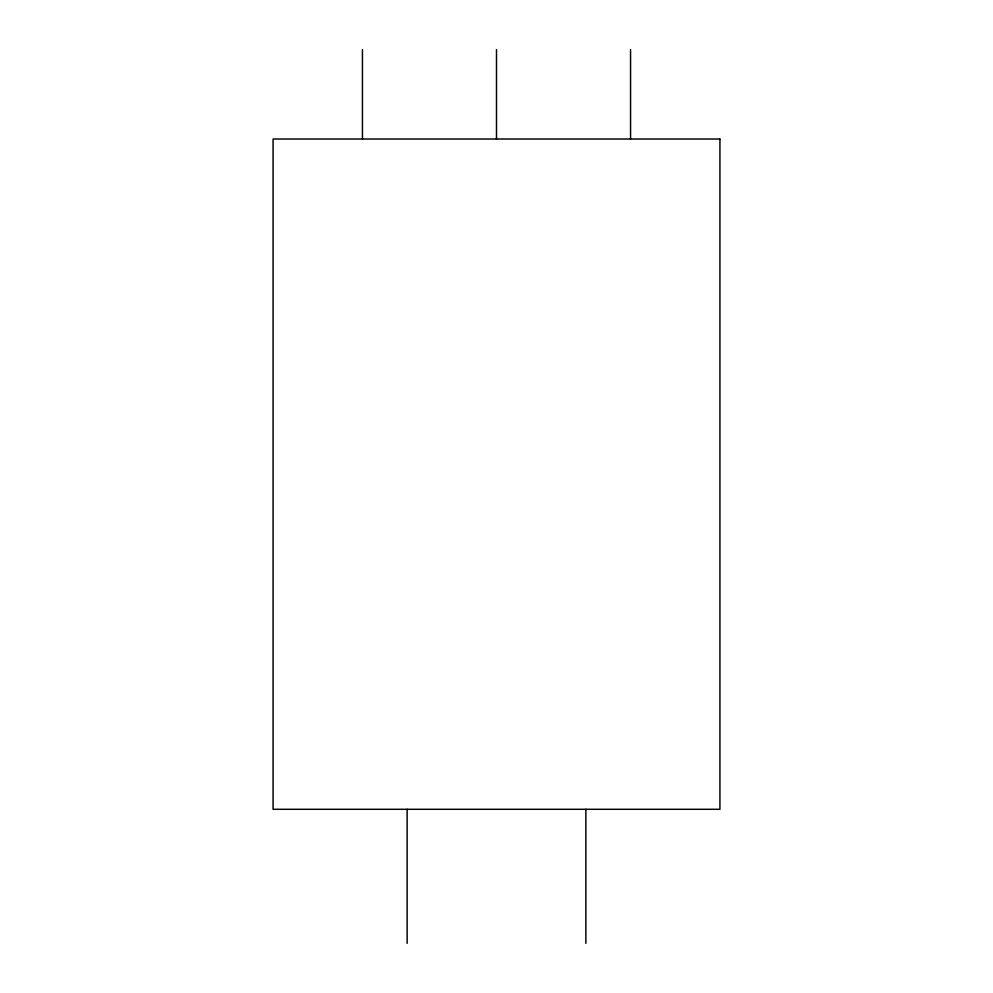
<?xml version="1.0" encoding="UTF-8"?>
<svg xmlns="http://www.w3.org/2000/svg" width="993" height="993" viewBox="0 0 993 993"><rect width="100%" height="100%" fill="white"/><g stroke="black" fill="none" stroke-linecap="round" stroke-linejoin="round"><path stroke-width="1.49" d="M630.555 49.65L630.555 139.02M585.87 809.295L585.87 943.35M496.5 49.65L496.5 139.02M407.13 809.295L407.13 943.35M362.445 49.65L362.445 139.02M719.925 139.02L273.075 139.02L273.075 809.295L719.925 809.295L719.925 139.02"/></g></svg>
